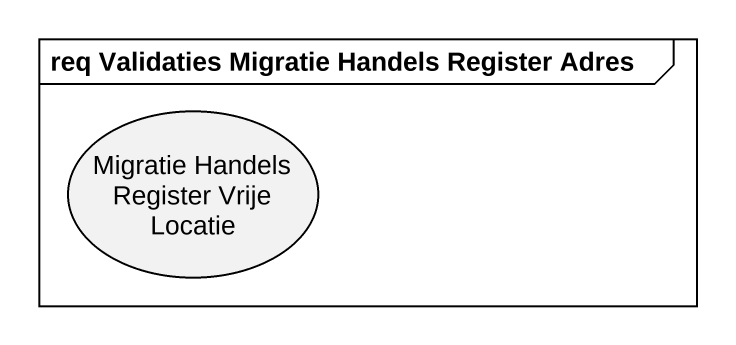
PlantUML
@startuml
mainframe req Validaties Migratie Handels Register Adres
usecase "Migratie Handels Register Vrije Locatie" as Migratie_Handels_Register
@enduml
